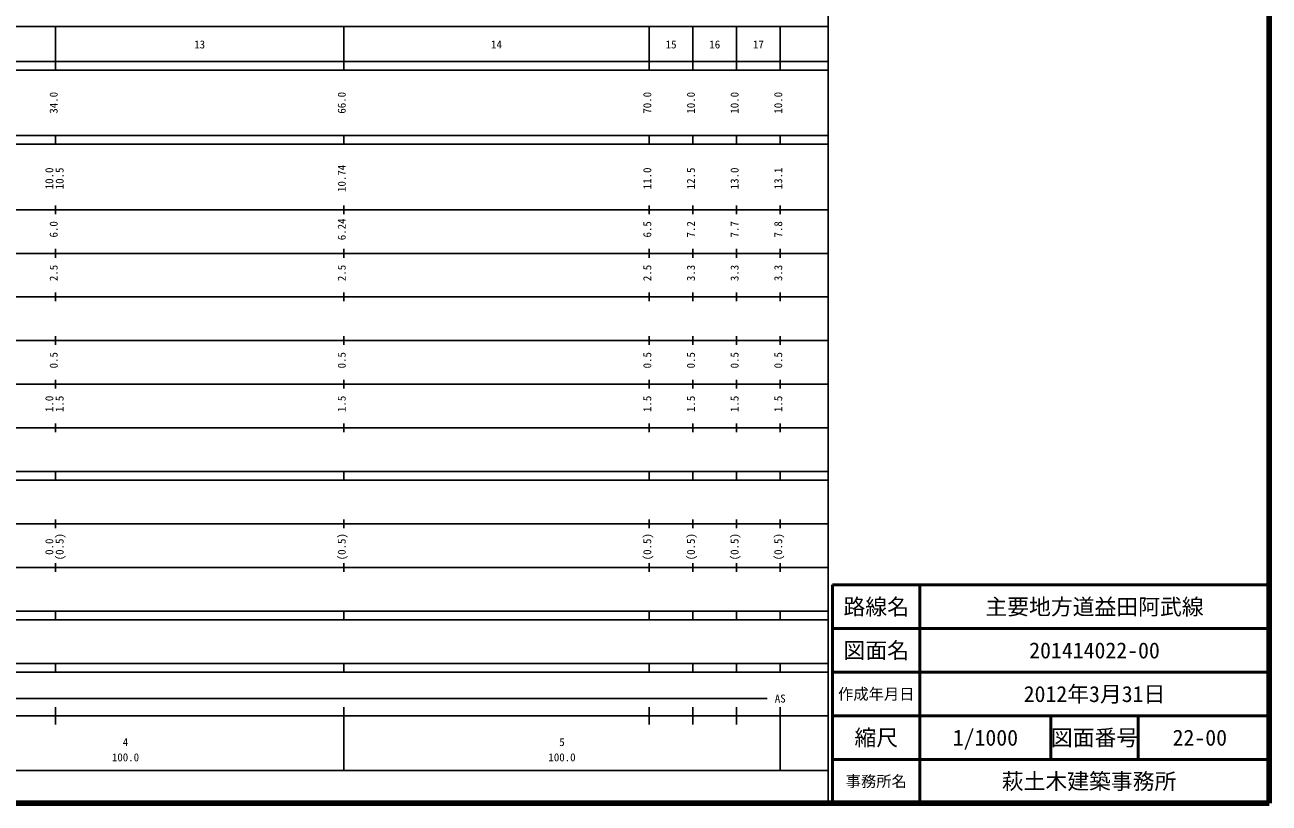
# Model space of a CAD drawing. Units: millimetres on the paper, enlarged 1000 times. Extents: x 40000 to 680000, y 20000 to 380000.
# Drawn here: x 394951 to 680000, y 20000 to 198357 of the extents above; entities that cross this region are included whole.
import ezdxf
from ezdxf.enums import TextEntityAlignment as Align

# ---------------------------------------------------------------- set-up
doc = ezdxf.new("R2010")
doc.units = ezdxf.units.MM
doc.header["$LTSCALE"] = 1000
for name, color, linetype, lineweight in [('M-TTL', 2, 'Continuous', 140), ('M-TTL-BAND', 7, 'Continuous', 25), ('M-TTL-FRAM', 2, 'Continuous', 50), ('M-TTL-LINE', 7, 'Continuous', 50)]:
    doc.layers.add(name, color=color, linetype=linetype, lineweight=lineweight)
doc.layers.add('M-TTL-TXT', color=7, linetype='Continuous')
doc.styles.add('ＭＳ ゴシック', font='')
doc.styles.get('ＭＳ ゴシック').set_extended_font_data('MS Gothic')

msp = doc.modelspace()

# ---------------------------------------------------------------- linework, layer by layer
at = {"layer": 'M-TTL'}
for p, q in [((680000, 20000), (680000, 380000)), ((40000, 20000), (680000, 20000))]:
    msp.add_line(p, q, dxfattribs=at)
at = {"layer": 'M-TTL-BAND'}
for p, q in [((579000, 20000), (579000, 370000)), ((68000, 198000), (579000, 198000)), ((402000, 188000), (402000, 198000)), ((468000, 188000), (468000, 198000)), ((538000, 188000), (538000, 198000)), ((548000, 188000), (548000, 198000)), ((558000, 188000), (558000, 198000)), ((568000, 188000), (568000, 198000)), ((40000, 190000), (579000, 190000)), ((40000, 188000), (579000, 188000)), ((40000, 173000), (579000, 173000)), ((402000, 171000), (402000, 173000)), ((468000, 171000), (468000, 173000)), ((538000, 171000), (538000, 173000)), ((548000, 171000), (548000, 173000)), ((558000, 171000), (558000, 173000)), ((568000, 171000), (568000, 173000)), ((40000, 171000), (579000, 171000)), ((402000, 155000), (402000, 157000)), ((468000, 155000), (468000, 157000)), ((538000, 155000), (538000, 157000)), ((548000, 155000), (548000, 157000)), ((558000, 155000), (558000, 157000)), ((568000, 155000), (568000, 157000)), ((40000, 156000), (579000, 156000)), ((46000, 146000), (579000, 146000)), ((402000, 145000), (402000, 147000)), ((468000, 145000), (468000, 147000)), ((538000, 145000), (538000, 147000)), ((548000, 145000), (548000, 147000)), ((558000, 145000), (558000, 147000)), ((568000, 145000), (568000, 147000)), ((402000, 135000), (402000, 137000)), ((468000, 135000), (468000, 137000)), ((538000, 135000), (538000, 137000)), ((548000, 135000), (548000, 137000)), ((558000, 135000), (558000, 137000)), ((568000, 135000), (568000, 137000)), ((52000, 136000), (579000, 136000)), ((46000, 126000), (579000, 126000)), ((402000, 125000), (402000, 127000)), ((468000, 125000), (468000, 127000)), ((538000, 125000), (538000, 127000)), ((548000, 125000), (548000, 127000)), ((558000, 125000), (558000, 127000)), ((568000, 125000), (568000, 127000)), ((402000, 115000), (402000, 117000)), ((468000, 115000), (468000, 117000)), ((538000, 115000), (538000, 117000)), ((548000, 115000), (548000, 117000)), ((558000, 115000), (558000, 117000)), ((568000, 115000), (568000, 117000)), ((52000, 116000), (579000, 116000)), ((46000, 106000), (579000, 106000)), ((402000, 105000), (402000, 107000)), ((468000, 105000), (468000, 107000)), ((538000, 105000), (538000, 107000)), ((548000, 105000), (548000, 107000)), ((558000, 105000), (558000, 107000)), ((568000, 105000), (568000, 107000)), ((40000, 96000), (579000, 96000)), ((402000, 94000), (402000, 96000)), ((468000, 94000), (468000, 96000)), ((538000, 94000), (538000, 96000)), ((548000, 94000), (548000, 96000)), ((558000, 94000), (558000, 96000)), ((568000, 94000), (568000, 96000)), ((40000, 94000), (579000, 94000)), ((49000, 84000), (579000, 84000)), ((402000, 83000), (402000, 85000)), ((468000, 83000), (468000, 85000)), ((538000, 83000), (538000, 85000)), ((548000, 83000), (548000, 85000)), ((558000, 83000), (558000, 85000)), ((568000, 83000), (568000, 85000)), ((402000, 73000), (402000, 75000)), ((468000, 73000), (468000, 75000)), ((538000, 73000), (538000, 75000)), ((548000, 73000), (548000, 75000)), ((558000, 73000), (558000, 75000)), ((568000, 73000), (568000, 75000)), ((40000, 74000), (579000, 74000)), ((40000, 64000), (579000, 64000)), ((402000, 62000), (402000, 64000)), ((468000, 62000), (468000, 64000)), ((538000, 62000), (538000, 64000)), ((548000, 62000), (548000, 64000)), ((558000, 62000), (558000, 64000)), ((568000, 62000), (568000, 64000)), ((40000, 62000), (579000, 62000)), ((40000, 52000), (579000, 52000)), ((402000, 50000), (402000, 52000)), ((468000, 50000), (468000, 52000)), ((538000, 50000), (538000, 52000)), ((548000, 50000), (548000, 52000)), ((558000, 50000), (558000, 52000)), ((568000, 50000), (568000, 52000)), ((40000, 50000), (579000, 50000)), ((71000, 44000), (565000, 44000)), ((40000, 40000), (579000, 40000)), ((402000, 38000), (402000, 42000)), ((468000, 27500), (468000, 42000)), ((538000, 38000), (538000, 42000)), ((548000, 38000), (548000, 42000)), ((558000, 38000), (558000, 42000)), ((568000, 27500), (568000, 42000)), ((68000, 27500), (579000, 27500))]:
    msp.add_line(p, q, dxfattribs=at)
at = {"layer": 'M-TTL-FRAM'}
for p, q in [((680000, 70000), (580000, 70000)), ((580000, 70000), (580000, 20000))]:
    msp.add_line(p, q, dxfattribs=at)
at = {"layer": 'M-TTL-LINE'}
for p, q in [((600000, 70000), (600000, 20000)), ((680000, 60000), (580000, 60000)), ((680000, 50000), (580000, 50000)), ((680000, 40000), (580000, 40000)), ((630000, 40000), (630000, 30000)), ((650000, 40000), (650000, 30000)), ((680000, 30000), (580000, 30000))]:
    msp.add_line(p, q, dxfattribs=at)

# ---------------------------------------------------------------- texts
at = {"layer": 'M-TTL-BAND', "style": 'ＭＳ ゴシック'}
for s, p in [('13', (435000, 192405)), ('14', (503000, 192405)), ('15', (543000, 192405)), ('16', (553000, 192405)), ('17', (563000, 192405)), ('AS', (568000, 42500)), ('4', (418000, 32523)), ('5', (518000, 32523)), ('100.0', (418000, 29033)), ('100.0', (518000, 29033))]:
    msp.add_text(s, height=1833, dxfattribs=at).set_placement(p, align=Align.BOTTOM_CENTER)
for s, p in [('34.0', (403000, 180500)), ('66.0', (469000, 180500)), ('70.0', (539000, 180500)), ('10.0', (549000, 180500)), ('10.0', (559000, 180500)), ('10.0', (569000, 180500)), ('10.0', (402000, 163174)), ('10.5', (404370, 163174)), ('10.74', (469000, 163174)), ('11.0', (539000, 163174)), ('12.5', (549000, 163174)), ('13.0', (559000, 163174)), ('13.1', (569000, 163174)), ('6.0', (403000, 151500)), ('6.24', (469000, 151500)), ('6.5', (539000, 151500)), ('7.2', (549000, 151500)), ('7.7', (559000, 151500)), ('7.8', (569000, 151500)), ('2.5', (403000, 141500)), ('2.5', (469000, 141500)), ('2.5', (539000, 141500)), ('3.3', (549000, 141500)), ('3.3', (559000, 141500)), ('3.3', (569000, 141500)), ('0.5', (403000, 121500)), ('0.5', (469000, 121500)), ('0.5', (539000, 121500)), ('0.5', (549000, 121500)), ('0.5', (559000, 121500)), ('0.5', (569000, 121500)), ('1.0', (402000, 111500)), ('1.5', (404370, 111500)), ('1.5', (469000, 111500)), ('1.5', (539000, 111500)), ('1.5', (549000, 111500)), ('1.5', (559000, 111500)), ('1.5', (569000, 111500)), ('0.0', (402000, 78764)), ('(0.5)', (404370, 78764)), ('(0.5)', (469000, 78764)), ('(0.5)', (539000, 78764)), ('(0.5)', (549000, 78764)), ('(0.5)', (559000, 78764)), ('(0.5)', (569000, 78764))]:
    msp.add_text(s, height=1833, rotation=90, dxfattribs=at).set_placement(p, align=Align.BOTTOM_CENTER)
at = {"layer": 'M-TTL-TXT', "style": 'ＭＳ ゴシック'}
for s, height, p in [('路線名', 3666, (590000, 65000)), ('路線名', 3666, (590000, 65000)), ('主要地方道益田阿武線', 3666, (640000, 65000)), ('図面名', 3666, (590000, 55000)), ('図面名', 3666, (590000, 55000)), ('201414022-00', 3666, (640000, 55000)), ('作成年月日', 2566, (590000, 45000)), ('作成年月日', 2566, (590000, 45000)), ('2012年3月31日', 3666, (640000, 45000)), ('縮尺', 3666, (590000, 35000)), ('縮尺', 3666, (590000, 35000)), ('1/1000', 3666, (615000, 35000)), ('図面番号', 3666, (640000, 35000)), ('図面番号', 3666, (640000, 35000)), ('22-00', 3666, (664125, 35000)), ('事務所名', 2566, (590000, 25000)), ('事務所名', 2566, (590000, 25000)), ('萩土木建築事務所 ', 3666, (640000, 25000))]:
    msp.add_text(s, height=height, dxfattribs=at).set_placement(p, align=Align.MIDDLE_CENTER)

doc.saveas('drawing.dxf')
